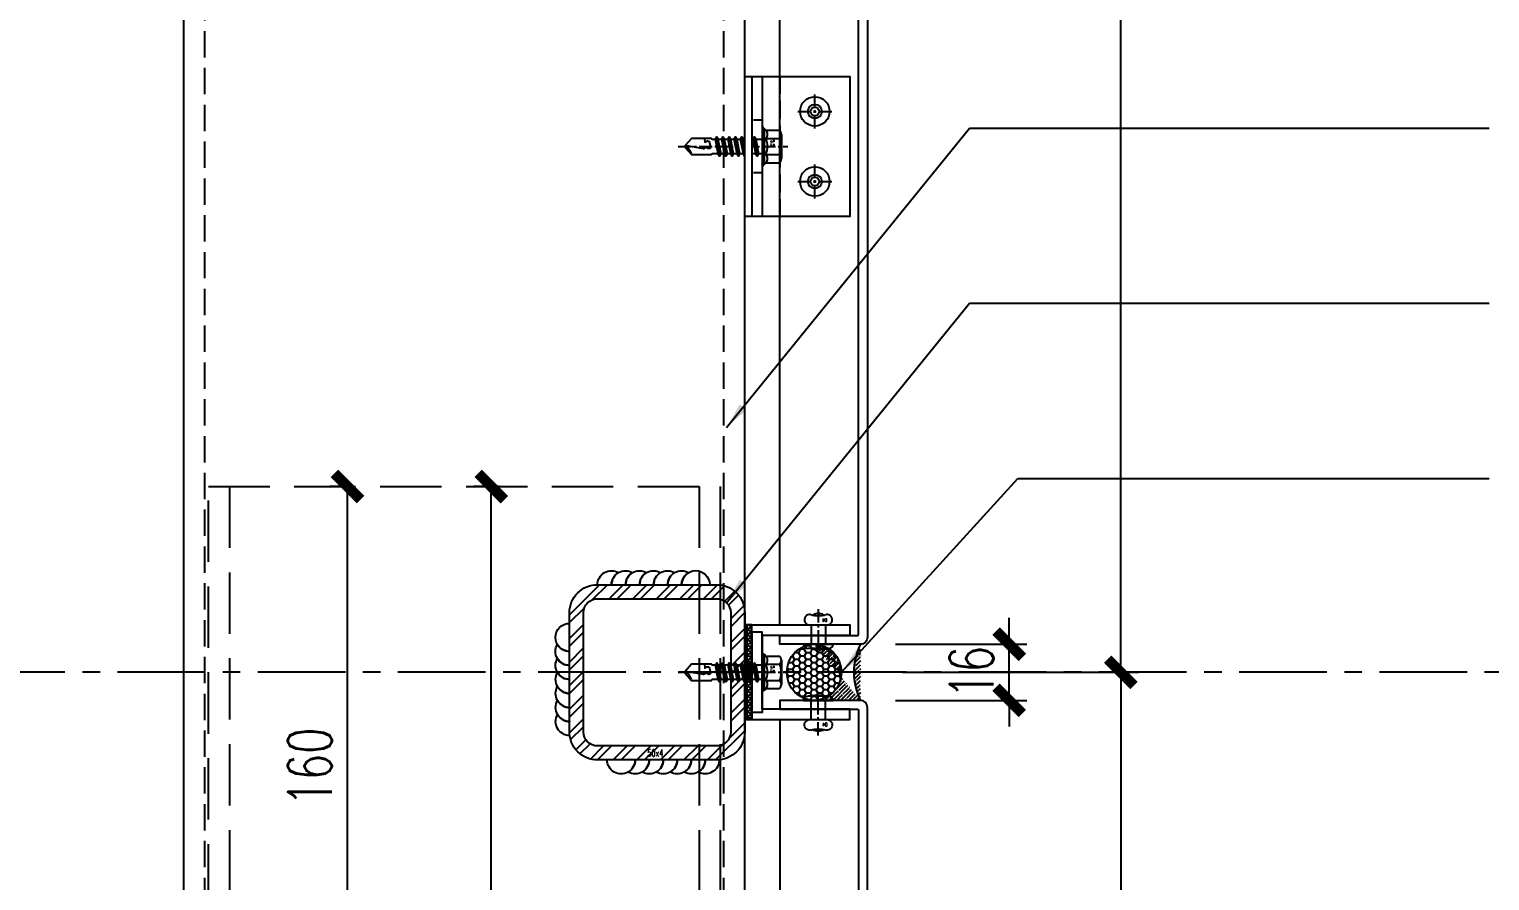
# Model space of a CAD drawing. Extents: x -160106 to 966792, y -663931 to 1550022.
# Drawn here: x -85073.4 to -84656.7, y -98300.8 to -98057.9 of the extents above; entities that cross this region are included whole.
import ezdxf
from ezdxf.enums import TextEntityAlignment as Align

# ---------------------------------------------------------------- set-up
doc = ezdxf.new("R2010")
doc.units = 0
for name, pattern in [('CENTER', [2, 1.25, -0.25, 0.25, -0.25]), ('ZN-CENTER', [2, 1.25, -0.25, 0.25, -0.25]), ('ZN-DASH', [0.35, 0.25, -0.1])]:
    doc.linetypes.add(name, pattern=pattern)
for name, color, linetype in [('!ZN1-填充-8', 8, 'Continuous'), ('!ZN3-铝板幕墙-3', 3, 'Continuous'), ('!ZN4-辅助材料-1', 1, 'Continuous'), ('!ZN4-配件-11', 11, 'Continuous'), ('!ZN5-钢材投影-40', 40, 'Continuous'), ('!ZN5-钢材断面-2', 2, 'Continuous'), ('!ZN5-铝材投影-112', 112, 'Continuous'), ('!ZN6-虚线-8', 8, 'ZN-DASH'), ('!ZN6-轴线-1', 1, 'ZN-CENTER'), ('DIM', 173, 'Continuous'), ('Fill', 8, 'Continuous'), ('焊缝', 8, 'Continuous')]:
    doc.layers.add(name, color=color, linetype=linetype)
doc.layers.add('@ZN-型材编号（非打印层）', color=8, linetype='Continuous', plot=False)
doc.styles.add('DHTEXT-1', font='ROMANS.shx', dxfattribs={"width": 0.7, "bigfont": 'CHINESE.shx'})
doc.dimstyles.new('ZN5', dxfattribs={"dimscale": 5, "dimtxt": 2.5, "dimasz": 1.5, "dimexe": 1, "dimexo": 2, "dimgap": 0.9, "dimtad": 1, "dimdec": 0, "dimdsep": 46, "dimtxsty": 'DHTEXT-1', "dimblk": 'ARCHTICK', "dimcen": 2.5, "dimclrd": 173, "dimclre": 173, "dimclrt": 7, "dimazin": 2, "dimtfac": 1, "dimtdec": 0, "dimtix": 1, "dimtmove": 2, "dimatfit": 3, "dimfxl": 0, "dimtolj": 1, "dimtzin": 0, "dimarcsym": 0})

# ---------------------------------------------------------------- blocks, each defined once
blk = doc.blocks.new('*U1991')
at = {"ltscale": 10}
for p, q in [((-1.02, 4.62), (-4.95, 4.62)), ((-0.55, -5.12), (-0.55, 5.12)), ((-0.17, 5.48), (0, 4.84)), ((0, -4.84), (0, 4.84)), ((-5.45, -3.46), (-5.45, 3.46)), ((-1.02, 2.31), (-4.95, 2.31)), ((0, 2.08), (14.29, 2.08)), ((1.42, 2.73), (2.2, -2.73)), ((3.22, 2.73), (4, -2.73)), ((5.02, 2.73), (5.8, -2.73)), ((6.82, 2.73), (7.6, -2.73)), ((8.62, 2.73), (9.4, -2.73)), ((10.42, 2.73), (11.2, -2.73)), ((12.22, 2.73), (13, -2.73)), ((-1.02, -2.31), (-4.95, -2.31)), ((14.29, -2.09), (0, -2.09)), ((-1.02, -4.62), (-4.95, -4.62)), ((-0.17, -5.48), (0, -4.84))]:
    blk.add_line(p, q, dxfattribs=at)
at = {"color": 0, "linetype": 'ZN-CENTER', "ltscale": 3}
blk.add_line((24, 0), (-7.28, 0), dxfattribs=at)
at = {"ltscale": 10}
for points in [[(1.83, -2.09), (1.05, 2.08), (1.42, 2.73), (1.79, 2.08), (2.57, -2.09), (2.2, -2.73)], [(3.63, -2.09), (2.85, 2.08), (3.22, 2.73), (3.59, 2.08), (4.37, -2.09), (4, -2.73)], [(5.43, -2.09), (4.65, 2.08), (5.02, 2.73), (5.39, 2.08), (6.17, -2.09), (5.8, -2.73)], [(7.23, -2.09), (6.45, 2.08), (6.82, 2.73), (7.19, 2.08), (7.97, -2.09), (7.6, -2.73)], [(9.03, -2.09), (8.25, 2.08), (8.62, 2.73), (8.99, 2.08), (9.77, -2.09), (9.4, -2.73)], [(10.83, -2.09), (10.05, 2.08), (10.42, 2.73), (10.79, 2.08), (11.57, -2.09), (11.2, -2.73)], [(12.63, -2.09), (11.85, 2.08), (12.22, 2.73), (12.59, 2.08), (13.37, -2.09), (13, -2.73)]]:
    blk.add_lwpolyline(points, close=True, dxfattribs=at)
for points in [[(14.29, -2.09, -0.414214), (14.45, -2.24), (14.45, -2.32), (20.18, -2.32), (22, -0.26), (22, 0.26), (20.18, 2.32), (14.45, 2.32), (14.45, 2.24, -0.414214), (14.29, 2.08)], [(16.51, -2.32), (16.36, -1.2), (15.83, -1.52, -0.530462), (15.03, -1.17), (14.81, 0.1, -0.651316), (15.47, 0.54), (16, 0.21), (16.77, 0.66), (22, -0.26, -0.201226), (20.18, 2.32)]]:
    blk.add_lwpolyline(points, format="xyb", dxfattribs=at)
for centre, radius, start, end in [((-3.87, 3.46), 1.58, 133.1736, 226.8264), ((0.07, 3.46), 1.58, 133.1736, 226.8264), ((7.48, -2.87), 11.32, 132.4922, 138.6064), ((0.13, 0), 5.58, 155.5673, 204.4327), ((4.07, 0), 5.58, 155.5673, 204.4327), ((-3.87, -3.46), 1.58, 133.1736, 226.8264), ((0.07, -3.46), 1.58, 133.1736, 226.8264), ((7.48, 2.87), 11.32, 221.3936, 227.5078)]:
    blk.add_arc(centre, radius, start, end, dxfattribs=at)
at = {"layer": 'Defpoints', "color": 0, "ltscale": 10, "style": 'DHTEXT-1', "width": 0.7}
blk.add_text('5.5', height=1, rotation=90, dxfattribs=at).set_placement((-2.46, -0.93), align=Align.CENTER)
blk = doc.blocks.new('*U2070')
at = {"color": 0, "linetype": 'CENTER', "ltscale": 3}
for p, q in [((0, 4.88), (0, -4.88)), ((4.88, 0), (-4.88, 0))]:
    blk.add_line(p, q, dxfattribs=at)
at = {"linetype": 'ByBlock', "ltscale": 10}
for radius in [4.2, 2, 1.23]:
    blk.add_circle((0, 0), radius, dxfattribs=at)
blk = doc.blocks.new('*U2372')
at = {"layer": '!ZN1-填充-8'}
h = blk.add_hatch(dxfattribs=at)
h.set_pattern_fill('NET3', color=256, scale=0.75, angle=180, style=0)
h.set_pattern_definition([(180, (-1731.706, 294.7402), (-3e-16, -2.38125), []), (240, (-1731.706, 294.7402), (2.062223, -1.190625), []), (300, (-1731.706, 294.7402), (2.062223, 1.190625), [])])
h.paths.add_polyline_path([(20, 0), (-20, 0), (-20, -2), (20, -2)])
at = {"ltscale": 0.125}
blk.add_wipeout([(-20, -30), (20, -30), (20, -5), (-20, -5)], dxfattribs=at).dxf.layer = '!ZN6-虚线-8'
at = {"layer": '!ZN5-铝材投影-112', "ltscale": 0.25}
blk.add_line((-20, -5), (20, -5), dxfattribs=at)
at = {"layer": '!ZN5-铝材投影-112'}
blk.add_lwpolyline([(20, -2), (-20, -2), (-20, -30), (20, -30)], close=True, dxfattribs=at)
at = {"layer": '!ZN6-虚线-8', "linetype": 'ZN-DASH', "ltscale": 10}
for p, q in [((-7.5, -5), (-7.5, -2)), ((7.5, -5), (7.5, -2))]:
    blk.add_line(p, q, dxfattribs=at)
at = {"layer": '!ZN6-虚线-8', "color": 8, "linetype": 'ZN-DASH', "ltscale": 20}
blk.add_line((-20, -10), (20, -10), dxfattribs=at)
at = {"layer": '!ZN4-配件-11', "color": 1, "xscale": -1, "rotation": 270}
for name, p in [('*U1991', (0, -5)), ('*U2070', (-10, -20)), ('*U2070', (10, -20))]:
    blk.add_blockref(name, p, dxfattribs=at)
at = {"ltscale": 0.25}
blk.add_wipeout([(20, 0), (20, -2), (-20, -2), (-20, 0)], dxfattribs=at).dxf.layer = '!ZN4-辅助材料-1'
at = {"layer": '!ZN4-辅助材料-1'}
blk.add_lwpolyline([(20, 0), (-20, 0), (-20, -2), (20, -2)], close=True, dxfattribs=at)
blk = doc.blocks.new('铝板16mm胶缝')
at = {"layer": '!ZN1-填充-8'}
h = blk.add_hatch(dxfattribs=at)
h.set_pattern_fill('HONEY', color=256, scale=0.7, angle=-270, style=0)
h.set_pattern_definition([(90, (10097.3199, 185.0233), (-0.9623705, 1.666875), [1.11125, -2.2225]), (210, (10097.3199, 185.0233), (-0.962370845, -1.6668748), [1.11125, -2.2225]), (150, (10097.3199, 185.0233), (-1.924741345, 2e-07), [-2.2225, 1.11125])])
edge = h.paths.add_edge_path()
edge.add_ellipse((-8.5, 14.57), major_axis=(-8, 0), ratio=0.974793, start_angle=0, end_angle=360)
h = blk.add_hatch(dxfattribs=at)
h.set_pattern_fill('ANSI35', color=256, scale=0.5, angle=-270, style=0)
h.set_pattern_definition([(135, (0, 0), (-1.12253, -1.12253), []), (135, (0, 1.1225), (-1.12253, -1.12253), [1.984375, -0.396875, 0, -0.396875])])
edge = h.paths.add_edge_path()
edge.add_line((-0.51, 1.37), (-0.5, 14.57))
edge.add_line((-16.5, 1.37), (-16.5, 14.57))
edge.add_ellipse((-8.5, 14.57), major_axis=(-8, 0), ratio=0.974793, start_angle=0, end_angle=180)
edge.add_arc((-8.5, -14.45), 17.72, 63.1657, 116.8343)
at = {"layer": '!ZN4-辅助材料-1', "ltscale": 0.5}
blk.add_arc((-8.5, -14.45), 17.72, 63.1657, 116.8343, dxfattribs=at)
blk.add_ellipse((-8.5, 14.57), major_axis=(-8, 0), ratio=0.974793, dxfattribs=at)
at = {"layer": 'Defpoints', "ltscale": 0.5}
for p in [(-16.5, -0.63), (-8.5, -0.63), (-0.5, -0.63)]:
    blk.add_point(p, dxfattribs=at)
blk = doc.blocks.new('*U3378')
at = {"ltscale": 10}
for p, q in [((-1.02, 4.62), (-4.95, 4.62)), ((-0.55, -5.12), (-0.55, 5.12)), ((-0.17, 5.48), (0, 4.84)), ((0, -4.84), (0, 4.84)), ((-5.45, -3.46), (-5.45, 3.46)), ((-1.02, 2.31), (-4.95, 2.31)), ((0, 2.08), (14.29, 2.08)), ((1.42, 2.73), (2.2, -2.73)), ((3.22, 2.73), (4, -2.73)), ((5.02, 2.73), (5.8, -2.73)), ((6.82, 2.73), (7.6, -2.73)), ((8.62, 2.73), (9.4, -2.73)), ((10.42, 2.73), (11.2, -2.73)), ((12.22, 2.73), (13, -2.73)), ((-1.02, -2.31), (-4.95, -2.31)), ((14.29, -2.09), (0, -2.09)), ((-1.02, -4.62), (-4.95, -4.62)), ((-0.17, -5.48), (0, -4.84))]:
    blk.add_line(p, q, dxfattribs=at)
at = {"color": 0, "linetype": 'ZN-CENTER', "ltscale": 3}
blk.add_line((24, 0), (-7.28, 0), dxfattribs=at)
at = {"ltscale": 10}
for points in [[(1.83, -2.09), (1.05, 2.08), (1.42, 2.73), (1.79, 2.08), (2.57, -2.09), (2.2, -2.73)], [(3.63, -2.09), (2.85, 2.08), (3.22, 2.73), (3.59, 2.08), (4.37, -2.09), (4, -2.73)], [(5.43, -2.09), (4.65, 2.08), (5.02, 2.73), (5.39, 2.08), (6.17, -2.09), (5.8, -2.73)], [(7.23, -2.09), (6.45, 2.08), (6.82, 2.73), (7.19, 2.08), (7.97, -2.09), (7.6, -2.73)], [(9.03, -2.09), (8.25, 2.08), (8.62, 2.73), (8.99, 2.08), (9.77, -2.09), (9.4, -2.73)], [(10.83, -2.09), (10.05, 2.08), (10.42, 2.73), (10.79, 2.08), (11.57, -2.09), (11.2, -2.73)], [(12.63, -2.09), (11.85, 2.08), (12.22, 2.73), (12.59, 2.08), (13.37, -2.09), (13, -2.73)]]:
    blk.add_lwpolyline(points, close=True, dxfattribs=at)
for points in [[(14.29, -2.09, -0.414214), (14.45, -2.24), (14.45, -2.32), (20.18, -2.32), (22, -0.26), (22, 0.26), (20.18, 2.32), (14.45, 2.32), (14.45, 2.24, -0.414214), (14.29, 2.08)], [(16.51, -2.32), (16.36, -1.2), (15.83, -1.52, -0.530462), (15.03, -1.17), (14.81, 0.1, -0.651316), (15.47, 0.54), (16, 0.21), (16.77, 0.66), (22, -0.26, -0.201226), (20.18, 2.32)]]:
    blk.add_lwpolyline(points, format="xyb", dxfattribs=at)
for centre, radius, start, end in [((-3.87, 3.46), 1.58, 133.1736, 226.8264), ((0.07, 3.46), 1.58, 133.1736, 226.8264), ((7.48, -2.87), 11.32, 132.4922, 138.6064), ((0.13, 0), 5.58, 155.5673, 204.4327), ((4.07, 0), 5.58, 155.5673, 204.4327), ((-3.87, -3.46), 1.58, 133.1736, 226.8264), ((0.07, -3.46), 1.58, 133.1736, 226.8264), ((7.48, 2.87), 11.32, 221.3936, 227.5078)]:
    blk.add_arc(centre, radius, start, end, dxfattribs=at)
at = {"layer": 'Defpoints', "color": 0, "ltscale": 10, "style": 'DHTEXT-1', "width": 0.7}
blk.add_text('5.5', height=1, rotation=90, dxfattribs=at).set_placement((-2.46, -0.93), align=Align.CENTER)
blk = doc.blocks.new('铝板连接件1(新规)')
at = {"layer": '!ZN1-填充-8'}
h = blk.add_hatch(dxfattribs=at)
h.set_pattern_fill('NET3', color=256, scale=0.4, angle=180, style=0)
h.set_pattern_definition([(180, (18968.597, 39999.0891), (-1e-15, -1.27), []), (240, (18968.597, 39999.0891), (1.099852263, -0.635), []), (300, (18968.597, 39999.0891), (1.099852263, 0.635), [])])
h.paths.add_polyline_path([(-13.5, 2), (-13.5, 0), (13.5, 0), (13.5, 2)])
at = {"layer": '!ZN4-辅助材料-1', "ltscale": 5}
blk.add_lwpolyline([(-13.5, 2), (-13.5, 0), (13.5, 0), (13.5, 2)], close=True, dxfattribs=at)
at = {"layer": '!ZN5-铝材投影-112'}
for points in [[(11.5, 2), (-13.5, 2), (-13.5, 30), (-10.5, 30), (-10.5, 5), (11.5, 5)], [(-11.5, 2), (13.5, 2), (13.5, 30), (10.5, 30), (10.5, 5), (-11.5, 5)]]:
    blk.add_lwpolyline(points, close=True, dxfattribs=at)
at = {"layer": '!ZN4-配件-11', "color": 1, "rotation": 270}
blk.add_blockref('*U3378', (0, 5), dxfattribs=at)
blk = doc.blocks.new('*U3379')
at = {"linetype": 'ByBlock', "lineweight": -2, "ltscale": 10}
for p, q in [((0, 4.2), (0, -4.2)), ((-1.2, -3), (-1.2, 3)), ((5.5, 2), (0, 2)), ((5.5, 2.5), (5.5, -2.5)), ((5.5, -2), (0, -2))]:
    blk.add_line(p, q, dxfattribs=at)
at = {"color": 0, "linetype": 'CENTER', "ltscale": 3}
blk.add_line((10.01, 0), (-2.45, 0), dxfattribs=at)
at = {"linetype": 'ByBlock', "lineweight": -2, "ltscale": 10}
for centre, radius, start, end in [((0, 3), 1.2, 90, 180), ((4.42, 0), 5.96, 160.395, 199.605), ((7, 2.5), 1.5, 348.448, 180), ((16.17, 0), 8, 164.3308, 195.6692), ((6.19, 0), 2.67, 323.2266, 36.7843), ((0, -3), 1.2, 180, 270), ((7, -2.5), 1.5, 180, 11.552)]:
    blk.add_arc(centre, radius, start, end, dxfattribs=at)
at = {"layer": 'Defpoints', "color": 0, "ltscale": 10, "style": 'DHTEXT-1', "width": 0.7}
blk.add_text('D4', height=1, rotation=90, dxfattribs=at).set_placement((7.37, -1.85), align=Align.CENTER)
blk = doc.blocks.new('*U2071')
at = {"layer": '!ZN3-铝板幕墙-3'}
for p, q in [((-13.5, -5), (-1221.1, -5)), ((13.5, -5), (610.08, -5))]:
    blk.add_line(p, q, dxfattribs=at)
for points in [[(-1221.1, -30), (-10, -30, 0.414214), (-8, -28), (-8, -5), (-10.5, -5), (-10.5, -27, -0.414214), (-11, -27.5), (-1221.1, -27.5)], [(610.08, -30), (10, -30, -0.414214), (8, -28), (8, -5), (10.5, -5), (10.5, -27, 0.414214), (11, -27.5), (610.08, -27.5)]]:
    blk.add_lwpolyline(points, format="xyb", dxfattribs=at)
at = {"layer": '!ZN4-辅助材料-1'}
blk.add_blockref('铝板16mm胶缝', (8.5, -29.37), dxfattribs=at)
at = {"layer": '!ZN4-配件-11', "rotation": 180}
blk.add_blockref('铝板连接件1(新规)', (0, 5), dxfattribs=at)
at = {"layer": '!ZN4-配件-11', "color": 1, "xscale": -1}
blk.add_blockref('*U3379', (-8, -16), dxfattribs=at)
at = {"layer": '!ZN4-配件-11', "color": 1}
blk.add_blockref('*U3379', (8, -16), dxfattribs=at)
blk = doc.blocks.new('方管钢50x4')
at = {"layer": 'Fill'}
h = blk.add_hatch(dxfattribs=at)
h.set_pattern_fill('ANSI32', color=8, scale=0.5, style=0)
h.set_pattern_definition([(45, (-2819.7443, -883.732), (-3.367596, 3.367596), []), (45, (-2817.499, -883.732), (-3.367596, 3.367596), [])])
edge = h.paths.add_edge_path(flags=16)
edge.add_line((-17, 21), (17, 21))
edge.add_arc((17, 17), 4, 0, 90, ccw=False)
edge.add_line((21, 17), (21, -17))
edge.add_arc((17, -17), 4, 270, 360, ccw=False)
edge.add_line((17, -21), (-17, -21))
edge.add_arc((-17, -17), 4, 180, 270, ccw=False)
edge.add_line((-21, -17), (-21, 17))
edge.add_arc((-17, 17), 4, 90, 180, ccw=False)
edge = h.paths.add_edge_path()
edge.add_line((-17, 25), (17, 25))
edge.add_arc((17, 17), 8, 0, 90, ccw=False)
edge.add_line((25, 17), (25, -17))
edge.add_arc((17, -17), 8, 270, 360, ccw=False)
edge.add_line((17, -25), (-17, -25))
edge.add_arc((-17, -17), 8, 180, 270, ccw=False)
edge.add_line((-25, -17), (-25, 17))
edge.add_arc((-17, 17), 8, 90, 180, ccw=False)
for points in [[(-17, 25), (17, 25, -0.414214), (25, 17), (25, -17, -0.414214), (17, -25), (-17, -25, -0.414214), (-25, -17), (-25, 17, -0.414214)], [(-17, 21), (17, 21, -0.414214), (21, 17), (21, -17, -0.414214), (17, -21), (-17, -21, -0.414214), (-21, -17), (-21, 17, -0.414214)]]:
    blk.add_lwpolyline(points, format="xyb", close=True)
at = {"layer": '@ZN-型材编号（非打印层）', "style": 'DHTEXT-1', "width": 0.7}
blk.add_text('50x4', height=2, dxfattribs=at).set_placement((-0.51, -23.04), align=Align.MIDDLE_CENTER)
blk = doc.blocks.new('*U2371')
at = {"layer": '!ZN5-钢材断面-2'}
blk.add_blockref('方管钢50x4', (0, 0), dxfattribs=at)
blk = doc.blocks.new('20250830092254')
at = {"layer": '!ZN1-填充-8', "ltscale": 20}
h = blk.add_hatch(dxfattribs=at)
h.set_pattern_fill('ANSI36', color=256, scale=3)
h.set_pattern_definition([(45, (-125.52, 20), (2.5257, 9.26089), [11.90625, -2.38125, 0, -2.38125])])
h.paths.add_polyline_path([(85, 20), (85, 40), (-75, 40), (-75, 20)])
at = {"layer": '!ZN4-辅助材料-1', "color": 1, "ltscale": 0.1}
for p, q in [((-75, 40), (-75, 20)), ((85, 20), (85, 40))]:
    blk.add_line(p, q, dxfattribs=at)
at = {"layer": '!ZN5-钢材投影-40', "ltscale": 0.3}
for p, q in [((-75, 40), (85, 40)), ((-75, 20), (85, 20))]:
    blk.add_line(p, q, dxfattribs=at)
at = {"layer": '!ZN6-虚线-8', "color": 8, "linetype": 'ZN-DASH', "ltscale": 70}
for p, q in [((-62, 200), (-62, -140)), ((72, 200), (72, -140))]:
    blk.add_line(p, q, dxfattribs=at)
blk.add_lwpolyline([(78, 200), (78, -140), (-68, -140), (-68, 200)], close=True, dxfattribs=at)
blk = doc.blocks.new('_ArchTick')
at = {"color": 0, "linetype": 'ByBlock', "const_width": 0.4}
blk.add_lwpolyline([(-0.5, -0.5), (0.5, 0.5)], dxfattribs=at)
blk = doc.blocks.new('*D2097')
at = {"layer": 'Defpoints', "color": 0, "ltscale": 50, "transparency": 16777216}
for p in [(-84982.55, -98188.37), (-84972.05, -98188.37), (-84972.05, -98348.37)]:
    blk.add_point(p, dxfattribs=at)
at = {"layer": 'DIM', "color": 173, "linetype": 'ByBlock', "lineweight": -2, "ltscale": 50, "transparency": 16777216}
for p, q in [((-84982.05, -98188.37), (-84987.55, -98188.37)), ((-84982.55, -98348.37), (-84982.55, -98188.37)), ((-84982.05, -98348.37), (-84987.55, -98348.37))]:
    blk.add_line(p, q, dxfattribs=at)
at = {"layer": 'DIM', "color": 173, "lineweight": -2, "ltscale": 50, "transparency": 16777216, "xscale": 7.5, "yscale": 7.5, "zscale": 7.5}
for p, rotation in [((-84982.55, -98188.37), 90), ((-84982.55, -98348.37), 270)]:
    blk.add_blockref('_ArchTick', p, dxfattribs=dict(at, rotation=rotation))
at = {"layer": 'DIM', "color": 7, "ltscale": 50, "transparency": 16777216, "insert": (-84993.3, -98268.37), "char_height": 12.5, "attachment_point": 5, "rotation": 90, "style": 'DHTEXT-1'}
blk.add_mtext('\\A1;160', dxfattribs=at)
blk = doc.blocks.new('*D2099')
at = {"layer": 'Defpoints', "color": 0, "ltscale": 50, "transparency": 16777216}
for p in [(-84941.53, -98188.37), (-84929.19, -98188.37), (-84929.19, -98528.37)]:
    blk.add_point(p, dxfattribs=at)
at = {"layer": 'DIM', "color": 173, "linetype": 'ByBlock', "lineweight": -2, "ltscale": 50, "transparency": 16777216}
for p, q in [((-84939.19, -98188.37), (-84946.53, -98188.37)), ((-84941.53, -98528.37), (-84941.53, -98188.37)), ((-84939.19, -98528.37), (-84946.53, -98528.37))]:
    blk.add_line(p, q, dxfattribs=at)
at = {"layer": 'DIM', "color": 173, "lineweight": -2, "ltscale": 50, "transparency": 16777216, "xscale": 7.5, "yscale": 7.5, "zscale": 7.5}
for p, rotation in [((-84941.53, -98188.37), 90), ((-84941.53, -98528.37), 270)]:
    blk.add_blockref('_ArchTick', p, dxfattribs=dict(at, rotation=rotation))
at = {"layer": 'DIM', "color": 7, "ltscale": 50, "transparency": 16777216, "insert": (-84952.28, -98358.37), "char_height": 12.5, "attachment_point": 5, "rotation": 90, "style": 'DHTEXT-1'}
blk.add_mtext('\\A1;340', dxfattribs=at)
blk = doc.blocks.new('*D2105')
at = {"layer": 'Defpoints', "color": 0, "ltscale": 50, "transparency": 16777216}
for p in [(-84834.23, -97631.29), (-84761.93, -97631.29), (-84834.23, -98241.37)]:
    blk.add_point(p, dxfattribs=at)
at = {"layer": 'DIM', "color": 173, "linetype": 'ByBlock', "lineweight": -2, "ltscale": 50, "transparency": 16777216}
for p, q in [((-84824.23, -97631.29), (-84756.93, -97631.29)), ((-84761.93, -98241.37), (-84761.93, -97631.29)), ((-84824.23, -98241.37), (-84756.93, -98241.37))]:
    blk.add_line(p, q, dxfattribs=at)
at = {"layer": 'DIM', "color": 173, "lineweight": -2, "ltscale": 50, "transparency": 16777216, "xscale": 7.5, "yscale": 7.5, "zscale": 7.5}
for p, rotation in [((-84761.93, -97631.29), 90), ((-84761.93, -98241.37), 270)]:
    blk.add_blockref('_ArchTick', p, dxfattribs=dict(at, rotation=rotation))
at = {"layer": 'DIM', "color": 7, "ltscale": 50, "transparency": 16777216, "insert": (-84772.68, -97936.33), "char_height": 12.5, "attachment_point": 5, "rotation": 90, "style": 'DHTEXT-1'}
blk.add_mtext('\\A1;DIM', dxfattribs=at)
blk = doc.blocks.new('*D2106')
at = {"layer": 'Defpoints', "color": 0, "ltscale": 50, "transparency": 16777216}
for p in [(-84834.23, -98241.37), (-84834.23, -99462.47), (-84761.93, -99462.47)]:
    blk.add_point(p, dxfattribs=at)
at = {"layer": 'DIM', "color": 173, "linetype": 'ByBlock', "lineweight": -2, "ltscale": 50, "transparency": 16777216}
for p, q in [((-84824.23, -98241.37), (-84756.93, -98241.37)), ((-84761.93, -98241.37), (-84761.93, -99462.47)), ((-84824.23, -99462.47), (-84756.93, -99462.47))]:
    blk.add_line(p, q, dxfattribs=at)
at = {"layer": 'DIM', "color": 173, "lineweight": -2, "ltscale": 50, "transparency": 16777216, "xscale": 7.5, "yscale": 7.5, "zscale": 7.5}
for p, rotation in [((-84761.93, -98241.37), 90), ((-84761.93, -99462.47), 270)]:
    blk.add_blockref('_ArchTick', p, dxfattribs=dict(at, rotation=rotation))
at = {"layer": 'DIM', "color": 7, "ltscale": 50, "transparency": 16777216, "insert": (-84772.68, -98851.92), "char_height": 12.5, "attachment_point": 5, "rotation": 90, "style": 'DHTEXT-1'}
blk.add_mtext('\\A1;DIM', dxfattribs=at)
blk = doc.blocks.new('*D2107')
at = {"layer": 'Defpoints', "color": 0, "ltscale": 50, "transparency": 16777216}
for p in [(-84836.23, -98233.37), (-84793.77, -98233.37), (-84836.23, -98249.37)]:
    blk.add_point(p, dxfattribs=at)
at = {"layer": 'DIM', "color": 173, "linetype": 'ByBlock', "lineweight": -2, "ltscale": 50, "transparency": 16777216}
for p, q in [((-84793.77, -98233.37), (-84793.77, -98225.87)), ((-84826.23, -98233.37), (-84788.77, -98233.37)), ((-84793.77, -98249.37), (-84793.77, -98233.37)), ((-84826.23, -98249.37), (-84788.77, -98249.37)), ((-84793.77, -98249.37), (-84793.77, -98256.87))]:
    blk.add_line(p, q, dxfattribs=at)
at = {"layer": 'DIM', "color": 173, "lineweight": -2, "ltscale": 50, "transparency": 16777216, "xscale": 7.5, "yscale": 7.5, "zscale": 7.5}
for p, rotation in [((-84793.77, -98233.37), 270), ((-84793.77, -98249.37), 90)]:
    blk.add_blockref('_ArchTick', p, dxfattribs=dict(at, rotation=rotation))
at = {"layer": 'DIM', "color": 7, "ltscale": 50, "transparency": 16777216, "insert": (-84804.52, -98241.37), "char_height": 12.5, "attachment_point": 5, "rotation": 90, "style": 'DHTEXT-1'}
blk.add_mtext('\\A1;16', dxfattribs=at)

msp = doc.modelspace()

# ---------------------------------------------------------------- linework, layer by layer
at = {"layer": '!ZN5-钢材投影-40'}
msp.add_lwpolyline([(-85029.23, -99462.47), (-85029.23, -97631.29)], dxfattribs=at)
at = {"layer": '!ZN6-虚线-8', "ltscale": 30}
msp.add_lwpolyline([(-85023.23, -99462.47), (-85023.23, -97631.29)], dxfattribs=at)
at = {"layer": '!ZN6-轴线-1', "linetype": 'ZN-CENTER', "ltscale": 20}
msp.add_line((-84223.16, -98241.37), (-85743.75, -98241.37), dxfattribs=at)
at = {"layer": '焊缝', "ltscale": 30}
for points in [[(-84911.23, -98216.37, -0.57735), (-84905.23, -98212.91, 0.267949), (-84907.23, -98216.37, -0.57735), (-84901.23, -98212.91, 0.267949), (-84903.23, -98216.37, -0.57735), (-84897.23, -98212.91, 0.267949), (-84899.23, -98216.37, -0.57735), (-84893.23, -98212.91, 0.267949), (-84895.23, -98216.37, -0.57735), (-84889.23, -98212.91, 0.267949), (-84891.23, -98216.37, -0.57735), (-84885.23, -98212.91, 0.267949), (-84887.23, -98216.37, -1), (-84879.23, -98216.37, -1)], [(-84919.16, -98259.4, -0.57735), (-84922.64, -98253.4, 0.267949), (-84919.17, -98255.4, -0.57735), (-84922.65, -98249.4, 0.267949), (-84919.18, -98251.4, -0.57735), (-84922.65, -98245.4, 0.267949), (-84919.19, -98247.4, -0.57735), (-84922.66, -98241.4, 0.267949), (-84919.19, -98243.4, -0.57735), (-84922.67, -98237.4, 0.267949), (-84919.2, -98239.4, -0.57735), (-84922.68, -98233.4, 0.267949), (-84919.21, -98235.4, -1), (-84919.22, -98227.4, -1)], [(-84876.48, -98266.33, -0.57735), (-84882.48, -98269.8, 0.267949), (-84880.48, -98266.34, -0.57735), (-84886.48, -98269.81, 0.267949), (-84884.48, -98266.34, -0.57735), (-84890.48, -98269.81, 0.267949), (-84888.48, -98266.35, -0.57735), (-84894.48, -98269.82, 0.267949), (-84892.48, -98266.35, -0.57735), (-84898.48, -98269.82, 0.267949), (-84896.48, -98266.35, -0.57735), (-84902.48, -98269.82, 0.267949), (-84900.48, -98266.36, -1), (-84908.48, -98266.37, -1)]]:
    msp.add_lwpolyline(points, format="xyb", dxfattribs=at)

# ---------------------------------------------------------------- block references
at = {"layer": '!ZN4-配件-11'}
msp.add_blockref('*U2371', (-84894.23, -98241.37), dxfattribs=at)
at = {"layer": '!ZN6-虚线-8', "ltscale": 50}
msp.add_blockref('20250830092254', (-84954.23, -98388.37), dxfattribs=at)
at = {"xscale": -1, "rotation": 90}
msp.add_blockref('*U2372', (-84869.23, -98091.37), dxfattribs=at)

# ---------------------------------------------------------------- dimensions: what is measured, and where the dimension line sits
at = {"layer": 'DIM', "ltscale": 50}
for base, p2, picture, middle in [((-84761.93, -97631.29), (-84834.23, -97631.29), '*D2105', (-84772.68, -97936.33)), ((-84761.93, -99462.47), (-84834.23, -99462.47), '*D2106', (-84772.68, -98851.92))]:
    dim = msp.add_linear_dim(base=base, p1=(-84834.23, -98241.37), p2=p2, angle=90, text='DIM', dimstyle='ZN5', dxfattribs=at)
    dim.commit()
    dim.dimension.update_dxf_attribs({"geometry": picture, "text_midpoint": middle})
for base, p1, p2, picture, middle in [((-84982.55, -98188.37), (-84972.05, -98348.37), (-84972.05, -98188.37), '*D2097', (-84993.3, -98268.37)), ((-84941.53, -98188.37), (-84929.19, -98528.37), (-84929.19, -98188.37), '*D2099', (-84952.28, -98358.37)), ((-84793.77, -98233.37), (-84836.23, -98249.37), (-84836.23, -98233.37), '*D2107', (-84804.52, -98241.37))]:
    dim = msp.add_linear_dim(base=base, p1=p1, p2=p2, angle=90, dimstyle='ZN5', dxfattribs=at)
    dim.commit()
    dim.dimension.update_dxf_attribs({"geometry": picture, "text_midpoint": middle})

# ---------------------------------------------------------------- leaders
at = {"layer": 'DIM'}
for points in [[(-84874.4, -98221.54), (-84805.09, -98136.11), (-84656.85, -98136.11)], [(-84841.64, -98241.37), (-84791.27, -98186.11), (-84656.85, -98186.11)]]:
    msp.add_leader(points, dimstyle='ZN5', dxfattribs=at)

# ---------------------------------------------------------------- next in the draw order: linework, layer by layer
at = {"layer": '!ZN5-钢材投影-40'}
msp.add_lwpolyline([(-84869.23, -99462.47), (-84869.23, -97631.29)], dxfattribs=at)
at = {"layer": '!ZN6-虚线-8', "ltscale": 30}
msp.add_lwpolyline([(-84875.23, -99462.47), (-84875.23, -97631.29)], dxfattribs=at)

# ---------------------------------------------------------------- next in the draw order: block references
at = {"rotation": 90}
msp.add_blockref('*U2071', (-84864.23, -98241.37), dxfattribs=at)

# ---------------------------------------------------------------- next in the draw order: leaders
at = {"layer": 'DIM'}
msp.add_leader([(-84874.4, -98171.54), (-84805.09, -98086.11), (-84656.85, -98086.11)], dimstyle='ZN5', dxfattribs=at)

doc.saveas('drawing.dxf')
